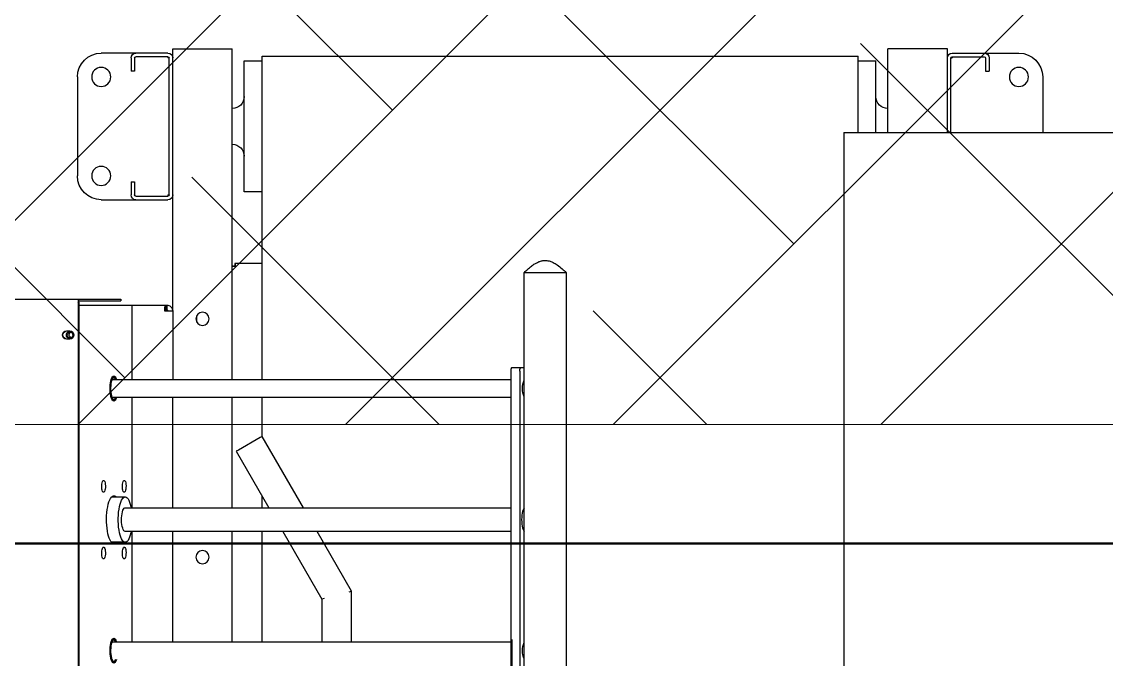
# Model space of a CAD drawing. Header units: millimetres. Extents: x 163705 to 1616509, y 81827 to 302547.
# Drawn here: x 251585 to 252495, y 148163 to 148698 of the extents above; entities that cross this region are included whole.
import ezdxf

# ---------------------------------------------------------------- set-up
doc = ezdxf.new("R2010")
doc.units = ezdxf.units.MM
doc.header["$LTSCALE"] = 10
doc.linetypes.add('CENTER2', pattern=[28.575, 19.05, -3.175, 3.175, -3.175])
for name, color, linetype, lineweight in [('1-中心线', 1, 'CENTER2', 0), ('1-填充', 8, 'Continuous', 18), ('1-设备轮廓', 2, 'Continuous', 18)]:
    doc.layers.add(name, color=color, linetype=linetype, lineweight=lineweight)

# ---------------------------------------------------------------- blocks, each defined once
blk = doc.blocks.new('A$C5A5F0ED2')
at = {"layer": '1-填充'}
h = blk.add_hatch(dxfattribs=at)
h.set_pattern_fill('ANSI38', color=256, scale=50)
h.paths.add_polyline_path([(100, 100), (5900, 100), (5900, 1900), (100, 1900)])
h.paths.add_polyline_path([(675, 1000.01, 1), (1325, 1000.01, 1)], flags=16)
h.paths.add_polyline_path([(3325, 1000, 0.677608), (2764.3, 776.23, 0.677608)], flags=16)
h.paths.add_polyline_path([(5325, 1000.01, 0.677608), (4764.3, 776.24, 0.677608)], flags=16)
for points in [[(0, 0), (6000, 0), (6000, 2000), (0, 2000)], [(100, 100), (5900, 100), (5900, 1900), (100, 1900)]]:
    blk.add_lwpolyline(points, close=True, dxfattribs=at)
blk = doc.blocks.new('A$C7121566b')
at = {"layer": '1-设备轮廓', "lineweight": 50, "ltscale": 5}
blk.add_lwpolyline([(4499.65, 7700.13), (47799.65, 7700.13)], dxfattribs=at)
blk.add_blockref('A$C5A5F0ED2', (40999.65, 7700.13))
blk = doc.blocks.new('A$Ce0621208')
at = {"layer": '1-中心线'}
blk.add_line((-1187.96, 605.05), (1951.97, 605.05), dxfattribs=at)
blk = doc.blocks.new('G$C126DDED6')
at = {"rotation": 90}
blk.add_blockref('A$Ce0621208', (1640.05, 2164.12), dxfattribs=at)
blk = doc.blocks.new('11')
at = {"lineweight": 25}
for p, q in [((1154.49, -522.21), (1154.49, -990.89)), ((1180.99, -980.13), (1180.99, -982.98)), ((1187.99, -982.98), (1187.99, -980.13)), ((967.99, -989.32), (1050.99, -989.32)), ((1154.49, -990.89), (1154.49, -1025.65)), ((1155.99, -990.89), (1155.99, -1025.65)), ((1156.99, -990.11), (1521.99, -990.11)), ((1156.99, -990.58), (1521.99, -990.58)), ((1159.49, -990.58), (1159.49, -996.28)), ((1159.49, -996.28), (1159.49, -1005.1)), ((947.99, -1038.32), (947.99, -1009.32)), ((1070.99, -1009.32), (1070.99, -1038.32)), ((1159.49, -1005.1), (1159.49, -1034.77)), ((1219.49, -1018.95), (1219.49, -1019.94)), ((1221.99, -1018.4), (1221.99, -1352.93)), ((1236.99, -1352.93), (1236.99, -1018.4)), ((1239.49, -1019.94), (1239.49, -1018.95)), ((1320.49, -1018.01), (1320.49, -1029.45)), ((1358.49, -1029.45), (1358.49, -1018.01)), ((1439.49, -1018.95), (1439.49, -1019.94)), ((1441.99, -1018.4), (1441.99, -1352.93)), ((1154.49, -1025.65), (1155.99, -1025.65)), ((951.99, -1034.32), (962.99, -1034.32)), ((951.99, -1037.32), (962.99, -1037.32)), ((962.99, -1037.32), (962.99, -1034.32)), ((1055.99, -1034.32), (1055.99, -1037.32)), ((1055.99, -1034.32), (1066.99, -1034.32)), ((1055.99, -1037.32), (1066.99, -1037.32)), ((1159.49, -1034.77), (1159.49, -1035.11)), ((1159.49, -1035.11), (1221.99, -1035.11)), ((1159.49, -1035.11), (1159.49, -1063.51)), ((1236.99, -1035.11), (1329.49, -1035.11)), ((1329.49, -1029.45), (1329.49, -1352.93)), ((1349.49, -1352.93), (1349.49, -1029.45)), ((1349.49, -1035.11), (1441.99, -1035.11)), ((947.99, -1065.32), (947.99, -1038.32)), ((950.99, -1065.32), (950.99, -1038.32)), ((1067.99, -1038.32), (1067.99, -1065.32)), ((1070.99, -1038.32), (1070.99, -1065.32)), ((1159.49, -1063.51), (1162.65, -1063.51)), ((1159.49, -1063.51), (1159.49, -1064.32)), ((1159.49, -1064.32), (1163.49, -1064.32)), ((1163.49, -1064.32), (1163.49, -1063.62)), ((1164.49, -1069.32), (1164.49, -1062.78)), ((951.99, -1069.32), (944.49, -1069.32)), ((944.49, -1069.32), (944.49, -1073.32)), ((944.49, -1073.32), (944.49, -1115.32)), ((950.99, -1065.32), (951.99, -1065.32)), ((951.99, -1066.32), (951.99, -1065.32)), ((1066.99, -1066.32), (951.99, -1066.32)), ((1066.99, -1069.32), (951.99, -1069.32)), ((1066.99, -1065.32), (1066.99, -1066.32)), ((1066.99, -1065.32), (1067.99, -1065.32)), ((1164.49, -1069.32), (1066.99, -1069.32)), ((1164.49, -1069.32), (1221.99, -1069.32)), ((1329.49, -1069.32), (1236.99, -1069.32)), ((1441.99, -1069.32), (1349.49, -1069.32)), ((1173.68, -1089.52), (1168.31, -1089.52)), ((944.49, -1115.32), (944.49, -1119.32)), ((1126.7, -1119.32), (944.49, -1119.32)), ((1126.7, -1119.32), (1126.7, -1120.82)), ((1221.99, -1119.32), (1126.7, -1119.32)), ((1329.49, -1119.32), (1236.99, -1119.32)), ((1441.99, -1119.32), (1349.49, -1119.32)), ((1124.49, -1144.32), (1124.49, -1121.53)), ((1124.49, -1121.53), (1125.99, -1121.53)), ((1270.59, -1142.59), (1281.09, -1124.4)), ((1281.09, -1124.4), (1282.09, -1122.67)), ((1282.09, -1122.67), (1329.49, -1150.04)), ((954.49, -1129.32), (954.49, -1144.32)), ((1064.49, -1129.32), (954.49, -1129.32)), ((1064.49, -1144.32), (1064.49, -1129.32)), ((950.49, -1144.32), (950.49, -1644.32)), ((1009.49, -1144.32), (950.49, -1144.32)), ((1221.99, -1144.32), (1009.49, -1144.32)), ((1269.59, -1144.32), (1236.99, -1144.32)), ((1269.59, -1144.32), (1270.59, -1142.59)), ((1329.49, -1178.91), (1269.59, -1144.32)), ((1329.49, -1144.32), (1319.59, -1144.32)), ((1441.99, -1144.32), (1349.49, -1144.32)), ((1349.49, -1161.59), (1406.19, -1194.32)), ((1399.49, -1219.32), (1349.49, -1190.45)), ((1405.65, -1196.32), (1406.19, -1194.32)), ((1406.19, -1194.32), (1441.99, -1194.32)), ((1400.03, -1217.32), (1399.49, -1219.32)), ((1441.99, -1219.32), (1399.49, -1219.32)), ((1211.99, -1361.46), (1211.99, -1353.85)), ((1214.99, -1352.93), (1463.99, -1352.93)), ((1546.99, -1364.31), (1131.99, -1364.31)), ((1211.99, -1364.31), (1211.99, -1361.46)), ((1214.99, -1360.54), (1463.99, -1360.54)), ((1131.99, -1399.31), (1546.99, -1399.31)), ((1014.49, -1632.4), (1704.49, -1632.4)), ((1014.49, -1632.4), (1014.49, -1646.6)), ((1009.49, -1644.32), (950.49, -1644.32)), ((954.49, -1644.32), (954.49, -1659.32)), ((1014.49, -1644.32), (1009.49, -1644.32)), ((1014.49, -1646.6), (1014.49, -1647.68)), ((1014.49, -1647.68), (1014.49, -2101.08)), ((1014.49, -1659.32), (954.49, -1659.32)), ((1014.49, -1669.32), (944.49, -1669.32)), ((944.49, -1673.32), (944.49, -1669.32)), ((944.49, -1715.32), (944.49, -1673.32)), ((944.49, -1719.32), (944.49, -1715.32)), ((951.99, -1719.32), (944.49, -1719.32)), ((1014.49, -1719.32), (951.99, -1719.32)), ((947.99, -1723.32), (947.99, -1750.32)), ((950.99, -1723.32), (950.99, -1750.32)), ((950.99, -1723.32), (951.99, -1723.32)), ((1014.49, -1722.32), (951.99, -1722.32)), ((951.99, -1722.32), (951.99, -1723.32)), ((947.99, -1750.32), (947.99, -1779.32)), ((951.99, -1751.32), (962.99, -1751.32)), ((951.99, -1754.32), (962.99, -1754.32)), ((962.99, -1751.32), (962.99, -1754.32)), ((967.99, -1799.32), (1014.49, -1799.32))]:
    blk.add_line(p, q, dxfattribs=at)
for points in [[(1184.49, -980.09), (1183.46, -980.27), (1182.55, -980.77), (1181.87, -981.53), (1181.51, -982.47), (1181.51, -983.47), (1181.87, -984.41), (1182.55, -985.17), (1183.46, -985.67), (1184.49, -985.85), (1185.53, -985.67), (1186.44, -985.17), (1187.11, -984.41), (1187.47, -983.47), (1187.47, -982.47), (1187.11, -981.53), (1186.44, -980.77), (1185.53, -980.27), (1184.49, -980.09)], [(1184.49, -980.75), (1183.54, -980.94), (1182.72, -981.45), (1182.18, -982.22), (1181.99, -983.13), (1182.18, -984.04), (1182.72, -984.81), (1183.54, -985.33), (1184.49, -985.51), (1185.45, -985.33), (1186.26, -984.81), (1186.8, -984.04), (1186.99, -983.13), (1186.8, -982.22), (1186.26, -981.45), (1185.45, -980.94), (1184.49, -980.75)], [(1156.99, -990.11), (1156.5, -990.13), (1156.04, -990.17), (1155.6, -990.24), (1155.22, -990.34), (1154.91, -990.46), (1154.68, -990.59), (1154.54, -990.74), (1154.49, -990.89)], [(1156.99, -990.58), (1156.8, -990.58), (1156.61, -990.6), (1156.44, -990.63), (1156.28, -990.67), (1156.16, -990.72), (1156.07, -990.77), (1156.01, -990.83), (1155.99, -990.89)], [(1316.49, -1011.29), (1316.31, -1010.87), (1315.76, -1010.48), (1314.9, -1010.16), (1313.79, -1009.91), (1312.51, -1009.77), (1311.15, -1009.74), (1309.82, -1009.83), (1308.61, -1010.02), (1307.61, -1010.31), (1306.91, -1010.67), (1306.54, -1011.07), (1306.54, -1011.5), (1306.91, -1011.9), (1307.61, -1012.26), (1308.61, -1012.55), (1309.82, -1012.74), (1311.15, -1012.83), (1312.51, -1012.8), (1313.79, -1012.66), (1314.9, -1012.41), (1315.76, -1012.09), (1316.31, -1011.7), (1316.49, -1011.29)], [(1372.49, -1011.29), (1372.31, -1010.87), (1371.76, -1010.48), (1370.9, -1010.16), (1369.79, -1009.91), (1368.51, -1009.77), (1367.15, -1009.74), (1365.82, -1009.83), (1364.61, -1010.02), (1363.61, -1010.31), (1362.91, -1010.67), (1362.54, -1011.07), (1362.54, -1011.5), (1362.91, -1011.9), (1363.61, -1012.26), (1364.61, -1012.55), (1365.82, -1012.74), (1367.15, -1012.83), (1368.51, -1012.8), (1369.79, -1012.66), (1370.9, -1012.41), (1371.76, -1012.09), (1372.31, -1011.7), (1372.49, -1011.29)], [(1239.99, -1019.94), (1239.81, -1019.34), (1239.28, -1018.77), (1238.42, -1018.23), (1237.25, -1017.75), (1235.82, -1017.35), (1234.17, -1017.03), (1232.37, -1016.82), (1230.46, -1016.71), (1228.52, -1016.71), (1226.62, -1016.82), (1224.81, -1017.03), (1223.16, -1017.35), (1221.73, -1017.75), (1220.56, -1018.23), (1219.7, -1018.77), (1219.17, -1019.34), (1218.99, -1019.94), (1219.17, -1020.53), (1219.7, -1021.11), (1220.56, -1021.65), (1221.73, -1022.12), (1221.99, -1022.21)], [(1219.54, -1019.65), (1219.89, -1019.07), (1220.6, -1018.53), (1221.62, -1018.03), (1222.93, -1017.61), (1224.48, -1017.26), (1226.2, -1017.02), (1228.05, -1016.88), (1229.95, -1016.85), (1231.83, -1016.93), (1233.63, -1017.12), (1235.28, -1017.42), (1236.72, -1017.8), (1237.89, -1018.26), (1238.77, -1018.78), (1239.31, -1019.35), (1239.49, -1019.93), (1239.31, -1020.52), (1238.78, -1021.08), (1237.91, -1021.6), (1236.99, -1021.98)], [(1220.53, -1019.68), (1220.88, -1019.13), (1221.59, -1018.61), (1222.62, -1018.14), (1223.93, -1017.75), (1225.46, -1017.45), (1227.17, -1017.25), (1228.97, -1017.16), (1230.78, -1017.19), (1232.55, -1017.32), (1234.19, -1017.57), (1235.64, -1017.91), (1236.84, -1018.33), (1237.73, -1018.82), (1238.29, -1019.36), (1238.49, -1019.92), (1238.32, -1020.48), (1237.79, -1021.01), (1236.99, -1021.47)], [(1359.49, -1019.94), (1359.31, -1019.11), (1358.78, -1018.3), (1357.9, -1017.52), (1356.7, -1016.79), (1355.19, -1016.11), (1353.4, -1015.49), (1351.36, -1014.96), (1349.1, -1014.52), (1346.68, -1014.17), (1344.13, -1013.93), (1341.49, -1013.79), (1338.82, -1013.76), (1336.17, -1013.84), (1333.57, -1014.03), (1331.07, -1014.33), (1328.73, -1014.73), (1326.58, -1015.22), (1324.66, -1015.79), (1323, -1016.44), (1321.64, -1017.15), (1320.6, -1017.91), (1319.89, -1018.71), (1319.54, -1019.52), (1319.54, -1020.35), (1319.89, -1021.17), (1320.49, -1021.87)], [(1456.99, -1022.21), (1457.25, -1022.12), (1458.42, -1021.65), (1459.28, -1021.11), (1459.81, -1020.53), (1459.99, -1019.94), (1459.81, -1019.34), (1459.28, -1018.77), (1458.42, -1018.23), (1457.25, -1017.75), (1455.82, -1017.35), (1454.17, -1017.03), (1452.37, -1016.82), (1450.46, -1016.71), (1448.52, -1016.71), (1446.62, -1016.82), (1444.81, -1017.03), (1443.16, -1017.35), (1441.73, -1017.75), (1440.56, -1018.23), (1439.7, -1018.77), (1439.17, -1019.34), (1438.99, -1019.94)], [(1439.54, -1019.65), (1439.89, -1019.07), (1440.6, -1018.53), (1441.62, -1018.03), (1442.93, -1017.61), (1444.48, -1017.26), (1446.2, -1017.02), (1448.05, -1016.88), (1449.95, -1016.85), (1451.83, -1016.93), (1453.63, -1017.12), (1455.28, -1017.42), (1456.72, -1017.8), (1457.89, -1018.26), (1458.77, -1018.78), (1459.31, -1019.35), (1459.49, -1019.93), (1459.31, -1020.52), (1458.78, -1021.08), (1457.91, -1021.6), (1456.99, -1021.98)], [(1440.53, -1019.68), (1440.88, -1019.13), (1441.59, -1018.61), (1442.62, -1018.14), (1443.93, -1017.75), (1445.46, -1017.45), (1447.17, -1017.25), (1448.97, -1017.16), (1450.78, -1017.19), (1452.55, -1017.32), (1454.19, -1017.57), (1455.64, -1017.91), (1456.84, -1018.33), (1457.73, -1018.82), (1458.29, -1019.36), (1458.49, -1019.92), (1458.32, -1020.48), (1457.79, -1021.01), (1456.99, -1021.47)], [(1221.99, -1021.98), (1221.64, -1021.85), (1220.61, -1021.36), (1219.9, -1020.81), (1219.54, -1020.24), (1219.54, -1019.65)], [(1221.99, -1021.47), (1221.66, -1021.31), (1220.93, -1020.79), (1220.55, -1020.24), (1220.53, -1019.68)], [(1236.99, -1022.21), (1237.25, -1022.12), (1238.42, -1021.65), (1239.28, -1021.11), (1239.81, -1020.53), (1239.99, -1019.94)], [(1316.49, -1028.59), (1316.31, -1028.17), (1315.76, -1027.79), (1314.9, -1027.46), (1313.79, -1027.22), (1312.51, -1027.08), (1311.15, -1027.05), (1309.82, -1027.13), (1308.61, -1027.33), (1307.61, -1027.61), (1306.91, -1027.97), (1306.54, -1028.38), (1306.54, -1028.8), (1306.91, -1029.21), (1307.61, -1029.57), (1308.61, -1029.85), (1309.82, -1030.05), (1311.15, -1030.13), (1312.51, -1030.1), (1313.79, -1029.96), (1314.9, -1029.72), (1315.76, -1029.39), (1316.31, -1029.01), (1316.49, -1028.59)], [(1358.49, -1029.45), (1358.31, -1028.65), (1357.79, -1027.86), (1356.92, -1027.11), (1355.73, -1026.4), (1354.23, -1025.74), (1352.46, -1025.16), (1350.45, -1024.65), (1348.23, -1024.24), (1345.85, -1023.92), (1343.36, -1023.7), (1340.79, -1023.59), (1338.2, -1023.59), (1335.63, -1023.7), (1333.13, -1023.92), (1330.75, -1024.24), (1328.53, -1024.65), (1326.52, -1025.16), (1324.75, -1025.74), (1323.26, -1026.4), (1322.06, -1027.11), (1321.2, -1027.86), (1320.67, -1028.65), (1320.49, -1029.45), (1320.67, -1030.25), (1321.2, -1031.03), (1322.06, -1031.79), (1323.26, -1032.5), (1324.75, -1033.15), (1326.52, -1033.74), (1328.53, -1034.24), (1329.49, -1034.44)], [(1349.49, -1029.45), (1349.31, -1028.86), (1348.78, -1028.3), (1347.9, -1027.78), (1346.73, -1027.32), (1345.29, -1026.93), (1343.65, -1026.64), (1341.85, -1026.45), (1339.97, -1026.36), (1338.07, -1026.39), (1336.22, -1026.53), (1334.49, -1026.77), (1332.94, -1027.11), (1331.63, -1027.54), (1330.6, -1028.03), (1329.9, -1028.58), (1329.54, -1029.15), (1329.49, -1029.45)], [(1372.49, -1028.59), (1372.31, -1028.17), (1371.76, -1027.79), (1370.9, -1027.46), (1369.79, -1027.22), (1368.51, -1027.08), (1367.15, -1027.05), (1365.82, -1027.13), (1364.61, -1027.33), (1363.61, -1027.61), (1362.91, -1027.97), (1362.54, -1028.38), (1362.54, -1028.8), (1362.91, -1029.21), (1363.61, -1029.57), (1364.61, -1029.85), (1365.82, -1030.05), (1367.15, -1030.13), (1368.51, -1030.1), (1369.79, -1029.96), (1370.9, -1029.72), (1371.76, -1029.39), (1372.31, -1029.01), (1372.49, -1028.59)], [(1438.99, -1019.94), (1439.17, -1020.53), (1439.7, -1021.11), (1440.56, -1021.65), (1441.73, -1022.12), (1441.99, -1022.21)], [(1441.99, -1021.98), (1441.64, -1021.85), (1440.61, -1021.36), (1439.9, -1020.81), (1439.54, -1020.24), (1439.54, -1019.65)], [(1441.99, -1021.47), (1441.66, -1021.31), (1440.93, -1020.79), (1440.55, -1020.24), (1440.53, -1019.68)], [(1349.49, -1034.44), (1350.45, -1034.24), (1352.46, -1033.74), (1354.23, -1033.15), (1355.73, -1032.5), (1356.92, -1031.79), (1357.79, -1031.03), (1358.31, -1030.25), (1358.49, -1029.45)], [(1211.99, -1353.85), (1212.05, -1353.67), (1212.22, -1353.5), (1212.5, -1353.34), (1212.87, -1353.2), (1213.33, -1353.08), (1213.84, -1353), (1214.41, -1352.95), (1214.99, -1352.93)], [(1214.99, -1360.54), (1214.41, -1360.55), (1213.84, -1360.61), (1213.33, -1360.69), (1212.87, -1360.81), (1212.5, -1360.95), (1212.22, -1361.11), (1212.05, -1361.28), (1211.99, -1361.46)], [(1329.88, -1364.31), (1330.4, -1363.89), (1331.35, -1363.38), (1332.59, -1362.93), (1334.09, -1362.57), (1335.78, -1362.3), (1337.6, -1362.14), (1339.49, -1362.08)], [(1339.49, -1362.08), (1341.38, -1362.14), (1343.21, -1362.3), (1344.9, -1362.57), (1346.39, -1362.93), (1347.64, -1363.38), (1348.59, -1363.89), (1349.1, -1364.31)]]:
    blk.add_lwpolyline(points, dxfattribs=at)
for centre, radius in [((967.99, -1009.32), 8), ((1050.99, -1009.32), 8), ((1170.99, -1094.32), 5.5), ((1370.99, -1094.32), 5.5), ((967.99, -1779.32), 8)]:
    blk.add_circle(centre, radius, dxfattribs=at)
for centre, radius, start, end in [((1184.49, -980.26), 3.5, 2.17581, 177.82419), ((1184.49, -980.72), 3.5, 2.17581, 177.82419), ((1184.45, -984.93), 2.48, 88.9804, 157.51565), ((1184.54, -984.93), 2.48, 22.48435, 91.0196), ((967.99, -1009.32), 20, 90, 180), ((1050.99, -1009.32), 20, 360, 90), ((1184.49, -982.85), 3.5, 182.17581, 357.82419), ((1356.65, -1019.69), 2.85, 310.18778, 355.02714), ((951.99, -1038.32), 4, 90, 180), ((951.99, -1038.32), 1, 90, 180), ((1066.99, -1038.32), 4, 0, 90), ((1066.99, -1038.32), 1, 0, 90), ((951.99, -1065.32), 4, 180, 270), ((951.99, -1065.32), 1, 180, 270), ((1066.99, -1065.32), 4, 270, 0), ((1066.99, -1065.32), 1, 270, 0), ((984.49, -1119.32), 10, 270, 0), ((1034.49, -1119.32), 10, 180, 270), ((1228.49, -1375.41), 12.59, 85.419, 118.26304), ((1230.5, -1375.41), 12.59, 61.73696, 94.581), ((1448.49, -1375.41), 12.59, 85.419, 118.26304), ((1450.5, -1375.41), 12.59, 61.73696, 94.581), ((984.49, -1669.32), 10, 0, 90), ((951.99, -1723.32), 4, 90, 180), ((951.99, -1723.32), 1, 90, 180), ((951.99, -1750.32), 4, 180, 270), ((951.99, -1750.32), 1, 180, 270), ((967.99, -1779.32), 20, 180, 270)]:
    blk.add_arc(centre, radius, start, end, dxfattribs=at)
for points, knots in [([(1164.49, -1062.78), (1163.93, -1062.74), (1162.8, -1062.65), (1161.29, -1062.75), (1160.16, -1062.97), (1159.57, -1063.25), (1159.51, -1063.44), (1159.49, -1063.51)], [0, 0, 0, 0, 1.130984, 2.261968, 3.392931, 4.523894, 5.237017, 5.237017, 5.237017, 5.237017]), ([(1159.49, -1064.32), (1159.55, -1064.89), (1159.66, -1066.02), (1160.53, -1067.52), (1161.81, -1068.65), (1163.22, -1069.24), (1164.14, -1069.3), (1164.49, -1069.32)], [0, 0, 0, 0, 1.693615, 3.387231, 5.080815, 6.774399, 7.84228, 7.84228, 7.84228, 7.84228]), ([(1162.65, -1063.51), (1162.73, -1063.51), (1162.88, -1063.51), (1163.21, -1063.55), (1163.57, -1063.62), (1163.8, -1063.71), (1163.91, -1063.75)], [0, 0, 0, 0, 0.37265, 0.712089, 1.019981, 1.298368, 1.298368, 1.298368, 1.298368]), ([(1163.49, -1064.32), (1163.51, -1064.47), (1163.55, -1064.75), (1163.81, -1065.08), (1164.13, -1065.28), (1164.37, -1065.31), (1164.49, -1065.32)], [0, 0, 0, 0, 0.449418, 0.832586, 1.215615, 1.566184, 1.566184, 1.566184, 1.566184]), ([(1164.49, -1064.01), (1164.34, -1063.94), (1164.12, -1063.83), (1163.95, -1063.77), (1163.9, -1063.75)], [0, 0, 0, 0, 0.453133, 0.6439588, 0.6439588, 0.6439588, 0.6439588]), ([(1131.98, -1364.36), (1131.15, -1365.23), (1129.31, -1367.16), (1126.86, -1370.06), (1124.88, -1372.87), (1123.65, -1375.09), (1122.95, -1376.74), (1122.52, -1378.04), (1122.22, -1379.27), (1122.01, -1380.68), (1121.96, -1382.29), (1122.15, -1384.15), (1122.68, -1386.26), (1123.81, -1388.98), (1125.89, -1392.34), (1128.77, -1395.89), (1130.98, -1398.21), (1132, -1399.29)], [0, 0, 0, 0, 3.593195, 8.001175, 11.389798, 13.882618, 15.606503, 16.757692, 17.992571, 19.408774, 21.012587, 22.839108, 24.981568, 27.515342, 31.646234, 36.781699, 41.241322, 41.241322, 41.241322, 41.241322]), ([(1131.99, -1364.37), (1131.99, -1364.36), (1131.99, -1364.33), (1131.99, -1364.81), (1131.99, -1365.78), (1131.99, -1367.22), (1131.99, -1369.08), (1131.99, -1371.28), (1131.99, -1373.81), (1131.99, -1376.53), (1131.99, -1379.44), (1131.99, -1382.38), (1131.99, -1385.34), (1131.99, -1388.17), (1131.99, -1390.84), (1131.99, -1393.24), (1131.99, -1395.32), (1131.99, -1397.19), (1131.99, -1398.01), (1131.99, -1398.46)], [0, 0, 0, 0, 1.015884, 3.079953, 5.085849, 7.149917, 9.155813, 11.21988, 13.225777, 15.289845, 17.295742, 19.35981, 21.365708, 23.429776, 25.435673, 27.499742, 29.505638, 31.569705, 34.108011, 34.108011, 34.108011, 34.108011]), ([(1131.99, -1398.46), (1131.99, -1398.72), (1131.99, -1399.22), (1131.99, -1399.26), (1131.99, -1399.28)], [0, 0, 0, 0, 0.4374202, 0.8265631, 0.8265631, 0.8265631, 0.8265631])]:
    blk.add_open_spline(points, degree=3, knots=knots, dxfattribs=at)
for points in [[(1126.99, -1121.82), (1126.97, -1121.49), (1126.92, -1120.84), (1126.85, -1120.01), (1126.77, -1119.43), (1126.72, -1119.36), (1126.7, -1119.32)], [(1124.49, -1121.53), (1124.53, -1121.55), (1124.6, -1121.6), (1125.18, -1121.67), (1126.01, -1121.75), (1126.66, -1121.8), (1126.99, -1121.82)], [(1125.99, -1121.53), (1126.01, -1121.55), (1126.04, -1121.6), (1126.27, -1121.67), (1126.6, -1121.75), (1126.86, -1121.8), (1126.99, -1121.82)], [(1126.99, -1121.82), (1126.97, -1121.69), (1126.92, -1121.43), (1126.85, -1121.1), (1126.77, -1120.87), (1126.72, -1120.84), (1126.7, -1120.82)]]:
    blk.add_open_spline(points, degree=3, dxfattribs=at)
blk = doc.blocks.new('A$C790c3438')
at = {"xscale": -1, "rotation": 89.99999999999993}
blk.add_blockref('11', (5498.39, 10613.13), dxfattribs=at)
at = {"layer": '1-设备轮廓', "rotation": 180}
blk.add_blockref('G$C126DDED6', (7887.52, 10149.08), dxfattribs=at)

msp = doc.modelspace()

# ---------------------------------------------------------------- block references
for name, p in [('A$C790c3438', (245144.313, 139006.156)), ('A$C7121566b', (209928.183, 140559.499))]:
    msp.add_blockref(name, p)

doc.saveas('drawing.dxf')
